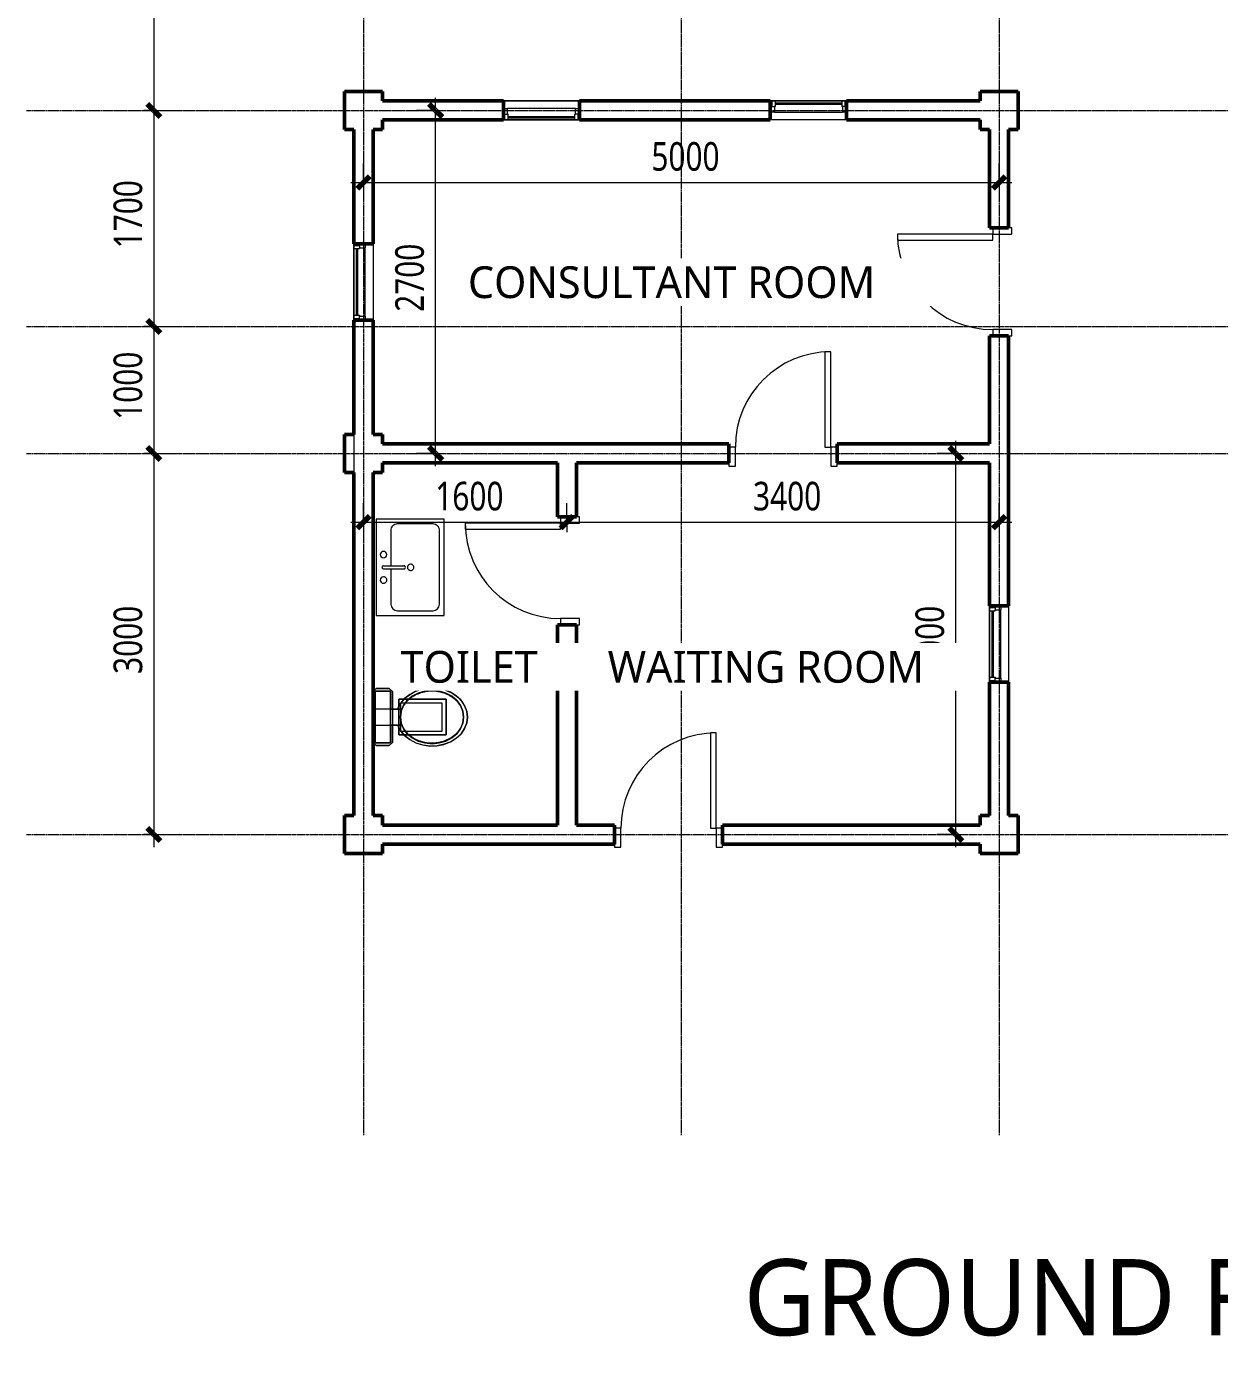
# Model space of a CAD drawing. Header units: millimetres. Extents: x -8020 to 13669, y -8823 to 13074.
# Drawn here: x -8020 to 1364, y -6470 to 3982 of the extents above; entities that cross this region are included whole.
import ezdxf

# ---------------------------------------------------------------- set-up
doc = ezdxf.new("R2010")
doc.units = ezdxf.units.MM
doc.linetypes.add('Grid Line 12_5mm', pattern=[21.5, 12.5, -3, 3, -3])
for name, color, linetype, lineweight in [('A-ANNO-DIMS', 211, 'Continuous', 9), ('A-ANNO-DIMS-100', 211, 'Continuous', 9), ('A-DOOR', 31, 'Continuous', 15), ('A-DOOR-FRAM', 31, 'Continuous', 18), ('A-GLAZ', 151, 'Continuous', 15), ('A-WALL', 113, 'Continuous', 15), ('G-ANNO-TEXT', 231, 'Continuous', 9), ('P-SANR-FIXT', 6, 'Continuous', 9), ('S-GRID', 1, 'Continuous', 9)]:
    doc.layers.add(name, color=color, linetype=linetype, lineweight=lineweight)
doc.styles.add('Trebuchet MS_4', font='trebuc.ttf', dxfattribs={"width": 0.8, "height": 225})
doc.styles.add('Trebuchet MS_5', font='trebuc.ttf', dxfattribs={"height": 250})
doc.styles.add('Trebuchet MS_6', font='trebuc.ttf', dxfattribs={"height": 600})
doc.dimstyles.new('Linear_-_2_25mm_Trebuchet_MS', dxfattribs={"dimscale": 304.8, "dimtxt": 231.963954, "dimasz": 0.328084, "dimexe": 0.492126, "dimexo": 0.492126, "dimgap": 0.098425, "dimtad": 1, "dimdec": 0, "dimzin": 0, "dimdsep": 46, "dimtxsty": 'Trebuchet MS_4', "dimblk1": 'OBLIQUE', "dimblk2": 'OBLIQUE', "dimsah": 1, "dimcen": 0.09, "dimdle": 0.328084, "dimazin": 0, "dimtfac": 1, "dimtdec": 4, "dimtix": 1, "dimtmove": 0, "dimatfit": 3, "dimfxl": 1, "dimtvp": 1, "dimtolj": 1, "dimtzin": 0, "dimarcsym": 2})

# ---------------------------------------------------------------- blocks, each defined once
blk = doc.blocks.new('M_Door-Passage-Single-Vision_Lite - 750 x 2000mm-1696654-L1 - Architectural')
at = {"layer": 'A-DOOR', "lineweight": 18}
for p, q in [((375, 806.35), (330, 806.35)), ((330, 806.35), (330, 56.35)), ((375, 56.35), (375, 806.35)), ((330, 56.35), (375, 56.35))]:
    blk.add_line(p, q, dxfattribs=at)
at = {"layer": 'A-DOOR', "lineweight": 9}
blk.add_arc((375, 56.35), 750, 90, 180, dxfattribs=at)
at = {"layer": 'A-DOOR-FRAM'}
for p, q in [((-375, 56.35), (-425, 56.35)), ((-425, 56.35), (-425, -93.65)), ((-375, -93.65), (-375, 56.35)), ((375, 56.35), (375, -93.65)), ((425, 56.35), (375, 56.35)), ((425, -93.65), (425, 56.35)), ((-425, -93.65), (-375, -93.65)), ((375, -93.65), (425, -93.65))]:
    blk.add_line(p, q, dxfattribs=at)
blk = doc.blocks.new('M_Window-Fixed - 600 x 900mm-1696655-L1 - Architectural')
at = {"layer": 'A-GLAZ'}
for p, q in [((-300, 75), (300, 75)), ((300, -75), (-300, -75))]:
    blk.add_line(p, q, dxfattribs=at)
at = {"layer": 'A-GLAZ', "lineweight": 18}
for p, q in [((-300, -75), (-300, 75)), ((-261.9, 75), (-300, 75)), ((-287.3, 75), (-287.3, 30.55)), ((-287.3, 30.55), (-268.25, 30.55)), ((-261.9, 30.55), (-268.25, 30.55)), ((-268.25, 30.55), (-268.25, -13.9)), ((-261.9, 75), (-261.9, 30.55)), ((261.9, 75), (261.9, 30.55)), ((300, 75), (261.9, 75)), ((261.9, 30.55), (268.25, 30.55)), ((268.25, 30.55), (268.25, -13.9)), ((287.3, 30.55), (268.25, 30.55)), ((287.3, 75), (287.3, 30.55)), ((300, 75), (300, -75)), ((-268.25, -13.9), (-300, -13.9)), ((300, -13.9), (268.25, -13.9))]:
    blk.add_line(p, q, dxfattribs=at)
at = {"layer": 'A-GLAZ', "lineweight": 9}
for p, q in [((261.9, 75), (-261.9, 75)), ((-268.25, -13.9), (268.25, -13.9))]:
    blk.add_line(p, q, dxfattribs=at)
at = {"layer": 'A-GLAZ', "lineweight": 35}
blk.add_line((261.9, 52.775), (-261.9, 52.775), dxfattribs=at)
blk = doc.blocks.new('M_Water Closet - Flush Tank - Private - 6_1 Lpf-1532501-L1 - Architectural')
at = {"layer": 'P-SANR-FIXT'}
for p, q in [((0, 200), (25, 225)), ((25, 225), (0, 200)), ((25, 225), (127, 225)), ((127, 225), (25, 225)), ((127, 225), (152, 200)), ((152, 200), (127, 225)), ((0, -200), (0, 200)), ((0, 200), (0, -200)), ((137, 203), (16, 203)), ((16, 203), (16, -203)), ((16, 203), (137, 203)), ((16, 63), (16, 203)), ((137, -203), (137, 203)), ((137, 203), (137, 63)), ((152, 200), (152, -200)), ((152, -200), (152, 200)), ((203, -140), (203, 140)), ((203, 140), (574, 140)), ((574, 140), (203, 140)), ((203, 140), (203, -140)), ((216, 110), (216, 106)), ((219, 110), (216, 110)), ((216, 110), (216, -110)), ((543, 110), (216, 110)), ((216, 106), (216, 63)), ((255, 110), (219, 110)), ((543, -110), (543, 110)), ((543, -110), (543, 110)), ((574, 140), (574, -140)), ((574, -140), (574, 140)), ((137, 63), (16, 63)), ((216, 63), (16, 63)), ((16, 63), (16, -64)), ((137, -64), (137, 63)), ((137, 63), (195, 63)), ((195, 63), (216, 63)), ((216, 63), (216, -64)), ((16, -203), (16, -64)), ((16, -64), (137, -64)), ((16, -64), (216, -64)), ((137, -64), (137, -203)), ((195, -64), (137, -64)), ((216, -64), (195, -64)), ((216, -64), (216, -106)), ((25, -225), (0, -200)), ((0, -200), (25, -225)), ((16, -203), (137, -203)), ((137, -203), (16, -203)), ((152, -200), (127, -225)), ((127, -225), (152, -200)), ((574, -140), (203, -140)), ((203, -140), (574, -140)), ((216, -106), (216, -110)), ((216, -110), (219, -110)), ((216, -110), (543, -110)), ((219, -110), (255, -110)), ((127, -225), (25, -225)), ((25, -225), (127, -225))]:
    blk.add_line(p, q, dxfattribs=at)
at = {"layer": 'P-SANR-FIXT', "flags": 128}
for points in [[(743, 0), (737, 46), (720, 91), (692, 132), (655, 167), (609, 195), (558, 215), (503, 226), (446, 228), (390, 220), (336, 204), (289, 178), (248, 146), (216, 107), (195, 63)], [(215, 0), (221, 47), (239, 91), (269, 131), (308, 164), (356, 189), (408, 204), (464, 210), (519, 204), (572, 189), (619, 164), (658, 131), (688, 91), (706, 47), (712, 0)], [(712, 0), (706, 47), (688, 91), (658, 131), (619, 164), (572, 189), (519, 204), (464, 210), (408, 204), (356, 189), (308, 164), (269, 131), (239, 91), (221, 47), (215, 0)], [(219, 110), (248, 146), (286, 176), (329, 200), (377, 217), (429, 227), (481, 228), (533, 221), (583, 207), (628, 185), (667, 156), (699, 122), (723, 84), (738, 43), (743, 0)], [(195, 63), (204, 85), (216, 106)], [(219, 110), (217, 108), (216, 106)], [(195, -64), (216, -107), (248, -146), (289, -178), (336, -204), (390, -220), (446, -228), (503, -226), (558, -215), (609, -195), (655, -167), (692, -132), (720, -91), (737, -46), (743, 0)], [(216, -106), (204, -85), (195, -64)], [(712, 0), (706, -47), (688, -91), (658, -131), (619, -164), (572, -189), (519, -204), (464, -210), (408, -204), (356, -189), (308, -164), (269, -131), (239, -91), (221, -47), (215, 0)], [(215, 0), (221, -47), (239, -91), (269, -131), (308, -164), (356, -189), (408, -204), (464, -210), (519, -204), (572, -189), (619, -164), (658, -131), (688, -91), (706, -47), (712, 0)], [(743, 0), (737, -46), (720, -90), (693, -131), (656, -166), (611, -194), (560, -214), (505, -226), (449, -228), (393, -221), (340, -205), (292, -180), (251, -148), (219, -110)], [(216, -106), (217, -108), (219, -110)]]:
    blk.add_lwpolyline(points, dxfattribs=at)
at = {"layer": 'P-SANR-FIXT'}
for points in [[(712, 0), (712, 9), (711, 26), (705, 51), (696, 75), (683, 97), (667, 118), (649, 136), (629, 152), (607, 166), (584, 178), (560, 188), (536, 195), (510, 200), (485, 203), (459, 204), (433, 202), (408, 198), (383, 193), (358, 184), (334, 174), (312, 162), (291, 147), (271, 130), (260, 117), (255, 110)], [(255, -110), (260, -117), (271, -130), (291, -147), (312, -162), (334, -174), (358, -184), (383, -193), (408, -198), (433, -202), (459, -204), (485, -203), (510, -200), (536, -195), (560, -188), (584, -178), (607, -166), (629, -152), (649, -136), (667, -118), (683, -97), (696, -75), (705, -51), (711, -26), (712, -9), (712, 0)]]:
    blk.add_open_spline(points, degree=3, dxfattribs=at)
for points, knots in [([(543, 110), (536, 110), (522, 110), (493, 110), (456, 110), (412, 110), (367, 110), (331, 110), (305, 110), (288, 110), (274, 110), (265, 110), (259, 110), (256, 110), (255, 110), (255, 110)], [-1, -1, -1, -1, -0.941667, -0.883333, -0.766667, -0.65, -0.533333, -0.4, -0.333333, -0.266667, -0.2, -0.133333, -0.1, -0.066667, 0, 0, 0, 0]), ([(255, -110), (255, -110), (255, -110), (258, -110), (261, -110), (265, -110), (270, -110), (275, -110), (281, -110), (287, -110), (295, -110), (302, -110), (310, -110), (319, -110), (331, -110), (355, -110), (393, -110), (443, -110), (485, -110), (519, -110), (535, -110), (543, -110)], [-1, -1, -1, -1, -0.941667, -0.9125, -0.883333, -0.854167, -0.825, -0.795833, -0.766667, -0.7375, -0.708333, -0.679167, -0.65, -0.620833, -0.591667, -0.533333, -0.4, -0.266667, -0.133333, -0.066667, 0, 0, 0, 0])]:
    blk.add_open_spline(points, degree=3, knots=knots, dxfattribs=at)
blk = doc.blocks.new('M_Sink Kitchen-Single - 760 x 535mm-1436930-L1 - Architectural')
at = {"layer": 'P-SANR-FIXT'}
for p, q in [((396, 270), (-364, 270)), ((-364, 270), (-364, -265)), ((3, 213), (3, 53)), ((28, 213), (28, 53)), ((396, -265), (396, 270)), ((-326, 105), (-326, -176)), ((3, 156), (-275, 156)), ((307, 156), (28, 156)), ((358, -176), (358, 105)), ((-364, -265), (396, -265)), ((-275, -227), (307, -227))]:
    blk.add_line(p, q, dxfattribs=at)
for centre, radius, start, end in [((-84, 213), 25.4, 360, 180), ((-84, 213), 25.4, 180, 0), ((16, 213), 12.7, 360, 180), ((116, 213), 25.4, 360, 180), ((116, 213), 25.4, 180, 360), ((-275, 105), 50.8, 90, 180), ((307, 105), 50.8, 360, 90), ((16, 0), 25.4, 360, 180), ((16, 0), 25.4, 180, 0), ((16, 53), 12.7, 180, 0), ((-275, -176), 50.8, 180, 270), ((307, -176), 50.8, 270, 0)]:
    blk.add_arc(centre, radius, start, end, dxfattribs=at)
blk = doc.blocks.new('DIMBLOCK12-L1 - Architectural')
at = {"layer": 'A-ANNO-DIMS-100'}
for p, q in [((-5369, 81), (-5369, 231)), ((-3769, 81), (-3769, 231)), ((-5469, 81), (-3669, 81)), ((-5369, 81), (-5369, 2)), ((-3769, 81), (-3769, 2))]:
    blk.add_line(p, q, dxfattribs=at)
at = {"layer": 'A-ANNO-DIMS-100', "lineweight": 70}
for p, q in [((-5369, 81), (-5319, 131)), ((-3769, 81), (-3719, 131)), ((-5369, 81), (-5419, 31)), ((-3769, 81), (-3819, 31))]:
    blk.add_line(p, q, dxfattribs=at)
at = {"layer": 'A-ANNO-DIMS-100', "color": 0, "insert": (-4805, 399), "char_height": 225, "width": 566.15, "attachment_point": 1, "line_spacing_factor": 1.048425, "style": 'Trebuchet MS_4'}
blk.add_mtext('1600', dxfattribs=at)
blk = doc.blocks.new('_Oblique')
at = {"color": 0, "linetype": 'ByBlock', "lineweight": -2}
blk.add_line((-0.5, -0.5), (0.5, 0.5), dxfattribs=at)
blk = doc.blocks.new('DIMBLOCK13-L1 - Architectural')
at = {"layer": 'A-ANNO-DIMS-100'}
for p, q in [((-3769, 81), (-3769, 231)), ((-369, 81), (-369, 231)), ((-3869, 81), (-269, 81)), ((-3769, 81), (-3769, 2)), ((-369, 81), (-369, 2))]:
    blk.add_line(p, q, dxfattribs=at)
at = {"layer": 'A-ANNO-DIMS-100', "lineweight": 70}
for p, q in [((-3769, 81), (-3719, 131)), ((-369, 81), (-319, 131)), ((-3769, 81), (-3819, 31)), ((-369, 81), (-419, 31))]:
    blk.add_line(p, q, dxfattribs=at)
at = {"layer": 'A-ANNO-DIMS-100', "color": 0, "insert": (-2305, 399), "char_height": 225, "width": 566.15, "attachment_point": 1, "line_spacing_factor": 1.048425, "style": 'Trebuchet MS_4'}
blk.add_mtext('3400', dxfattribs=at)
blk = doc.blocks.new('DIMBLOCK14-L1 - Architectural')
at = {"layer": 'A-ANNO-DIMS-100', "lineweight": 70}
for p, q in [((-710, 622), (-760, 672)), ((-710, 622), (-660, 572)), ((-710, -2378), (-760, -2328)), ((-710, -2378), (-660, -2428))]:
    blk.add_line(p, q, dxfattribs=at)
at = {"layer": 'A-ANNO-DIMS-100'}
for p, q in [((-710, -2478), (-710, 722)), ((-710, 622), (-860, 622)), ((-710, 622), (-630, 622)), ((-710, -2378), (-860, -2378)), ((-710, -2378), (-630, -2378))]:
    blk.add_line(p, q, dxfattribs=at)
at = {"layer": 'A-ANNO-DIMS-100', "color": 0, "insert": (-1028, -1113), "char_height": 225, "width": 566.15, "attachment_point": 1, "rotation": 90, "line_spacing_factor": 1.048425, "style": 'Trebuchet MS_4'}
blk.add_mtext('3000', dxfattribs=at)
blk = doc.blocks.new('DIMBLOCK15-L1 - Architectural')
at = {"layer": 'A-ANNO-DIMS-100', "lineweight": 70}
for p, q in [((-4802, 3322), (-4852, 3372)), ((-4802, 3322), (-4752, 3272)), ((-4802, 622), (-4852, 672)), ((-4802, 622), (-4752, 572))]:
    blk.add_line(p, q, dxfattribs=at)
at = {"layer": 'A-ANNO-DIMS-100'}
for p, q in [((-4802, 522), (-4802, 3422)), ((-4802, 3322), (-4952, 3322)), ((-4802, 3322), (-4723, 3322)), ((-4802, 622), (-4952, 622)), ((-4802, 622), (-4723, 622))]:
    blk.add_line(p, q, dxfattribs=at)
at = {"layer": 'A-ANNO-DIMS-100', "color": 0, "insert": (-5120, 1737), "char_height": 225, "width": 566.15, "attachment_point": 1, "rotation": 90, "line_spacing_factor": 1.048425, "style": 'Trebuchet MS_4'}
blk.add_mtext('2700', dxfattribs=at)
blk = doc.blocks.new('DIMBLOCK16-L1 - Architectural')
at = {"layer": 'A-ANNO-DIMS-100'}
for p, q in [((-5369, 2755), (-5369, 2905)), ((-369, 2755), (-369, 2905)), ((-5469, 2755), (-269, 2755)), ((-5369, 2755), (-5369, 2675)), ((-369, 2755), (-369, 2675))]:
    blk.add_line(p, q, dxfattribs=at)
at = {"layer": 'A-ANNO-DIMS-100', "lineweight": 70}
for p, q in [((-5369, 2755), (-5419, 2705)), ((-5369, 2755), (-5319, 2805)), ((-369, 2755), (-419, 2705)), ((-369, 2755), (-319, 2805))]:
    blk.add_line(p, q, dxfattribs=at)
at = {"layer": 'A-ANNO-DIMS-100', "color": 0, "insert": (-3105, 3073), "char_height": 225, "width": 566.15, "attachment_point": 1, "line_spacing_factor": 1.048425, "style": 'Trebuchet MS_4'}
blk.add_mtext('5000', dxfattribs=at)
blk = doc.blocks.new('DIMBLOCK24-L1 - Architectural')
at = {"layer": 'A-ANNO-DIMS-100', "lineweight": 70}
for p, q in [((-7018, 5322), (-7068, 5372)), ((-7018, 5322), (-6968, 5272)), ((-7018, 3322), (-7068, 3372)), ((-7018, 3322), (-6968, 3272))]:
    blk.add_line(p, q, dxfattribs=at)
at = {"layer": 'A-ANNO-DIMS-100'}
for p, q in [((-7018, 5322), (-7097, 5322)), ((-7018, 5322), (-7018, 3322)), ((-7018, 5322), (-6868, 5322)), ((-7018, 3322), (-7097, 3322)), ((-7018, 3322), (-6868, 3322))]:
    blk.add_line(p, q, dxfattribs=at)
at = {"layer": 'A-ANNO-DIMS-100', "color": 0, "insert": (-7336, 4087), "char_height": 225, "width": 566.15, "attachment_point": 1, "rotation": 90, "line_spacing_factor": 1.048425, "style": 'Trebuchet MS_4'}
blk.add_mtext('2000', dxfattribs=at)
blk = doc.blocks.new('DIMBLOCK25-L1 - Architectural')
at = {"layer": 'A-ANNO-DIMS-100', "lineweight": 70}
for p, q in [((-7018, 3322), (-7068, 3372)), ((-7018, 3322), (-6968, 3272)), ((-7018, 1622), (-7068, 1672)), ((-7018, 1622), (-6968, 1572))]:
    blk.add_line(p, q, dxfattribs=at)
at = {"layer": 'A-ANNO-DIMS-100'}
for p, q in [((-7018, 3322), (-7097, 3322)), ((-7018, 3322), (-7018, 1622)), ((-7018, 3322), (-6868, 3322)), ((-7018, 1622), (-7097, 1622)), ((-7018, 1622), (-6868, 1622))]:
    blk.add_line(p, q, dxfattribs=at)
at = {"layer": 'A-ANNO-DIMS-100', "color": 0, "insert": (-7336, 2237), "char_height": 225, "width": 566.15, "attachment_point": 1, "rotation": 90, "line_spacing_factor": 1.048425, "style": 'Trebuchet MS_4'}
blk.add_mtext('1700', dxfattribs=at)
blk = doc.blocks.new('DIMBLOCK26-L1 - Architectural')
at = {"layer": 'A-ANNO-DIMS-100', "lineweight": 70}
for p, q in [((-7018, 1622), (-7068, 1672)), ((-7018, 1622), (-6968, 1572)), ((-7018, 622), (-7068, 672)), ((-7018, 622), (-6968, 572))]:
    blk.add_line(p, q, dxfattribs=at)
at = {"layer": 'A-ANNO-DIMS-100'}
for p, q in [((-7018, 1622), (-7097, 1622)), ((-7018, 1622), (-7018, 622)), ((-7018, 1622), (-6868, 1622)), ((-7018, 622), (-7097, 622)), ((-7018, 622), (-6868, 622))]:
    blk.add_line(p, q, dxfattribs=at)
at = {"layer": 'A-ANNO-DIMS-100', "color": 0, "insert": (-7336, 887), "char_height": 225, "width": 566.15, "attachment_point": 1, "rotation": 90, "line_spacing_factor": 1.048425, "style": 'Trebuchet MS_4'}
blk.add_mtext('1000', dxfattribs=at)
blk = doc.blocks.new('DIMBLOCK27-L1 - Architectural')
at = {"layer": 'A-ANNO-DIMS-100', "lineweight": 70}
for p, q in [((-7018, 622), (-7068, 672)), ((-7018, 622), (-6968, 572)), ((-7018, -2378), (-7068, -2328)), ((-7018, -2378), (-6968, -2428))]:
    blk.add_line(p, q, dxfattribs=at)
at = {"layer": 'A-ANNO-DIMS-100'}
for p, q in [((-7018, 622), (-7097, 622)), ((-7018, 622), (-7018, -2478)), ((-7018, 622), (-6868, 622)), ((-7018, -2378), (-7097, -2378)), ((-7018, -2378), (-6868, -2378))]:
    blk.add_line(p, q, dxfattribs=at)
at = {"layer": 'A-ANNO-DIMS-100', "color": 0, "insert": (-7336, -1113), "char_height": 225, "width": 566.15, "attachment_point": 1, "rotation": 90, "line_spacing_factor": 1.048425, "style": 'Trebuchet MS_4'}
blk.add_mtext('3000', dxfattribs=at)

msp = doc.modelspace()

# ---------------------------------------------------------------- linework, layer by layer
at = {"layer": 'A-WALL', "lineweight": 50}
for p, q in [((-5219.5, 3472.4), (-5519.5, 3472.4)), ((-5519.5, 3472.4), (-5519.5, 3172.4)), ((-5219.5, 3397.4), (-5219.5, 3472.4)), ((-219.5, 3472.4), (-519.5, 3472.4)), ((-519.5, 3472.4), (-519.5, 3397.4)), ((-219.5, 3172.4), (-219.5, 3472.4)), ((-4269.5, 3397.4), (-5219.5, 3397.4)), ((-4269.5, 3247.4), (-4269.5, 3397.4)), ((-2169.5, 3397.4), (-3669.5, 3397.4)), ((-3669.5, 3397.4), (-3669.5, 3247.4)), ((-2169.5, 3247.4), (-2169.5, 3397.4)), ((-519.5, 3397.4), (-1569.5, 3397.4)), ((-1569.5, 3397.4), (-1569.5, 3247.4)), ((-5219.5, 3247.4), (-4269.5, 3247.4)), ((-5219.5, 3172.4), (-5219.5, 3247.4)), ((-3669.5, 3247.4), (-2169.5, 3247.4)), ((-1569.5, 3247.4), (-519.5, 3247.4)), ((-519.5, 3247.4), (-519.5, 3172.4)), ((-5519.5, 3172.4), (-5444.5, 3172.4)), ((-5444.5, 3172.4), (-5444.5, 2272.4)), ((-5294.5, 2272.4), (-5294.5, 3172.4)), ((-5294.5, 3172.4), (-5219.5, 3172.4)), ((-519.5, 3172.4), (-444.5, 3172.4)), ((-444.5, 3172.4), (-444.5, 2397.4)), ((-294.5, 2397.4), (-294.5, 3172.4)), ((-294.5, 3172.4), (-219.5, 3172.4)), ((-444.5, 2397.4), (-294.5, 2397.4)), ((-5444.5, 2272.4), (-5294.5, 2272.4)), ((-5294.5, 1672.4), (-5444.5, 1672.4)), ((-5444.5, 1672.4), (-5444.5, 772.4)), ((-5294.5, 772.4), (-5294.5, 1672.4)), ((-444.5, 1547.4), (-444.5, 697.4)), ((-294.5, 1547.4), (-444.5, 1547.4)), ((-294.5, -577.6), (-294.5, 1547.4)), ((-5519.5, 772.4), (-5519.5, 472.4)), ((-5444.5, 772.4), (-5519.5, 772.4)), ((-5219.5, 772.4), (-5294.5, 772.4)), ((-5219.5, 697.4), (-5219.5, 772.4)), ((-2494.5, 697.4), (-5219.5, 697.4)), ((-2494.5, 547.4), (-2494.5, 697.4)), ((-444.5, 697.4), (-1644.5, 697.4)), ((-1644.5, 697.4), (-1644.5, 547.4)), ((-5219.5, 547.4), (-3844.5, 547.4)), ((-5219.5, 472.4), (-5219.5, 547.4)), ((-3844.5, 547.4), (-3844.5, 122.4)), ((-3694.5, 547.4), (-2494.5, 547.4)), ((-3694.5, 122.4), (-3694.5, 547.4)), ((-1644.5, 547.4), (-444.5, 547.4)), ((-444.5, 547.4), (-444.5, -577.6)), ((-5519.5, 472.4), (-5444.5, 472.4)), ((-5444.5, 472.4), (-5444.5, -2227.6)), ((-5294.5, -2227.6), (-5294.5, 472.4)), ((-5294.5, 472.4), (-5219.5, 472.4)), ((-3844.5, 122.4), (-3694.5, 122.4)), ((-444.5, -577.6), (-294.5, -577.6)), ((-3844.5, -727.6), (-3844.5, -2302.6)), ((-3694.5, -727.6), (-3844.5, -727.6)), ((-3694.5, -2302.6), (-3694.5, -727.6)), ((-444.5, -1177.6), (-444.5, -2227.6)), ((-294.5, -1177.6), (-444.5, -1177.6)), ((-294.5, -2227.6), (-294.5, -1177.6)), ((-5519.5, -2227.6), (-5519.5, -2527.6)), ((-5444.5, -2227.6), (-5519.5, -2227.6)), ((-5219.5, -2227.6), (-5294.5, -2227.6)), ((-5219.5, -2302.6), (-5219.5, -2227.6)), ((-519.5, -2227.6), (-519.5, -2302.6)), ((-444.5, -2227.6), (-519.5, -2227.6)), ((-219.5, -2227.6), (-294.5, -2227.6)), ((-219.5, -2527.6), (-219.5, -2227.6)), ((-3844.5, -2302.6), (-5219.5, -2302.6)), ((-3394.5, -2302.6), (-3694.5, -2302.6)), ((-3394.5, -2452.6), (-3394.5, -2302.6)), ((-519.5, -2302.6), (-2544.5, -2302.6)), ((-2544.5, -2302.6), (-2544.5, -2452.6)), ((-5219.5, -2452.6), (-3394.5, -2452.6)), ((-5219.5, -2527.6), (-5219.5, -2452.6)), ((-2544.5, -2452.6), (-519.5, -2452.6)), ((-519.5, -2452.6), (-519.5, -2527.6)), ((-5519.5, -2527.6), (-5219.5, -2527.6)), ((-519.5, -2527.6), (-219.5, -2527.6))]:
    msp.add_line(p, q, dxfattribs=at)
at = {"layer": 'A-WALL'}
for p, q in [((-5519.5, 3172.4), (-5519.5, 3472.4)), ((-5519.5, 3472.4), (-5219.5, 3472.4)), ((-5219.5, 3472.4), (-5219.5, 3397.4)), ((-519.5, 3397.4), (-519.5, 3472.4)), ((-519.5, 3472.4), (-219.5, 3472.4)), ((-219.5, 3472.4), (-219.5, 3172.4)), ((-1569.5, 3397.4), (-4269.5, 3397.4)), ((-5219.5, 3247.4), (-5219.5, 3172.4)), ((-1569.5, 3247.4), (-4269.5, 3247.4)), ((-519.5, 3172.4), (-519.5, 3247.4)), ((-5444.5, 3172.4), (-5519.5, 3172.4)), ((-5219.5, 3172.4), (-5294.5, 3172.4)), ((-444.5, 3172.4), (-519.5, 3172.4)), ((-219.5, 3172.4), (-294.5, 3172.4)), ((-5444.5, 1672.4), (-5444.5, 2272.4)), ((-5294.5, 2272.4), (-5294.5, 1672.4)), ((-5519.5, 472.4), (-5519.5, 772.4)), ((-5519.5, 772.4), (-5444.5, 772.4)), ((-5444.5, 772.4), (-5444.5, 472.4)), ((-5219.5, 772.4), (-5294.5, 772.4)), ((-5219.5, 772.4), (-5219.5, 697.4)), ((-5219.5, 547.4), (-5219.5, 472.4)), ((-5444.5, 472.4), (-5519.5, 472.4)), ((-5219.5, 472.4), (-5294.5, 472.4)), ((-444.5, -1177.6), (-444.5, -577.6)), ((-294.5, -577.6), (-294.5, -1177.6)), ((-5519.5, -2527.6), (-5519.5, -2227.6)), ((-5519.5, -2227.6), (-5444.5, -2227.6)), ((-5294.5, -2227.6), (-5219.5, -2227.6)), ((-5219.5, -2227.6), (-5219.5, -2302.6)), ((-519.5, -2302.6), (-519.5, -2227.6)), ((-519.5, -2227.6), (-444.5, -2227.6)), ((-219.5, -2227.6), (-294.5, -2227.6)), ((-219.5, -2227.6), (-219.5, -2527.6)), ((-5219.5, -2452.6), (-5219.5, -2527.6)), ((-519.5, -2527.6), (-519.5, -2452.6)), ((-5219.5, -2527.6), (-5519.5, -2527.6)), ((-219.5, -2527.6), (-519.5, -2527.6))]:
    msp.add_line(p, q, dxfattribs=at)
at = {"layer": 'S-GRID', "linetype": 'Grid Line 12_5mm'}
for p, q in [((-5369.5, 11773.9), (-5369.5, -4744.3)), ((-2869.5, 11773.9), (-2869.5, -4744.3)), ((-369.5, 11773.9), (-369.5, -4744.3)), ((-8020.2, 3322.4), (12038.8, 3322.4)), ((-8020.2, 1622.4), (12038.8, 1622.4)), ((-8020.2, 622.4), (12038.8, 622.4)), ((-8020.2, -2377.6), (12038.8, -2377.6))]:
    msp.add_line(p, q, dxfattribs=at)

# ---------------------------------------------------------------- block references
at = {"layer": 'A-DOOR-FRAM', "rotation": 89.99999999999991}
for p in [(-363.1, 1972.4), (-3763.1, -302.6)]:
    msp.add_blockref('M_Door-Passage-Single-Vision_Lite - 750 x 2000mm-1696654-L1 - Architectural', p, dxfattribs=at)
at = {"layer": 'A-DOOR-FRAM'}
for p in [(-2069.5, 616.1), (-2969.5, -2383.9)]:
    msp.add_blockref('M_Door-Passage-Single-Vision_Lite - 750 x 2000mm-1696654-L1 - Architectural', p, dxfattribs=at)
at = {"layer": 'A-GLAZ'}
for p, rotation in [((-3969.5, 3322.4), 180), ((-5369.5, 1972.4), 89.99999999999991), ((-369.5, -877.6), 89.99999999999991)]:
    msp.add_blockref('M_Window-Fixed - 600 x 900mm-1696655-L1 - Architectural', p, dxfattribs=dict(at, rotation=rotation))
msp.add_blockref('M_Window-Fixed - 600 x 900mm-1696655-L1 - Architectural', (-1869.5, 3322.4), dxfattribs=at)
at = {"layer": 'P-SANR-FIXT', "rotation": 89.99999999999973}
msp.add_blockref('M_Sink Kitchen-Single - 760 x 535mm-1436930-L1 - Architectural', (-4998.9, -290.2), dxfattribs=at)
at = {"layer": 'P-SANR-FIXT'}
msp.add_blockref('M_Water Closet - Flush Tank - Private - 6_1 Lpf-1532501-L1 - Architectural', (-5294.5, -1452.6), dxfattribs=at)

# ---------------------------------------------------------------- texts
at = {"layer": 'G-ANNO-TEXT', "color": 7, "insert": (-2380.4, -5719.7), "char_height": 600, "width": 9964.976, "attachment_point": 1, "style": 'Trebuchet MS_6', "bg_fill": 3, "box_fill_scale": 1.25, "bg_fill_color": 256, "bg_fill_true_color": 13158600, "bg_fill_transparency": 0}
msp.add_mtext('GROUND FLOOR PLAN', dxfattribs=at)

# ---------------------------------------------------------------- dimensions: what is measured, and where the dimension line sits
at = {"layer": 'A-ANNO-DIMS'}
for base, p1, p2, override, picture, middle in [((-7017.6, 3322.4), (-6946.9, 5322.4), (-6946.9, 3322.4), {"dimpost": '<>', "dimfxl": 2000}, 'DIMBLOCK24-L1 - Architectural', (-7162.1, 4322.4)), ((-7017.6, 1622.4), (-6946.9, 3322.4), (-6946.9, 1622.4), {"dimpost": '<>', "dimfxl": 1700}, 'DIMBLOCK25-L1 - Architectural', (-7162.1, 2472.4)), ((-4802.1, 3322.4), (-4872.8, 622.4), (-4872.8, 3322.4), {"dimpost": '<>', "dimfxl": 2700}, 'DIMBLOCK15-L1 - Architectural', (-4946.5, 1972.4)), ((-7017.6, 622.4), (-6946.9, 1622.4), (-6946.9, 622.4), {"dimpost": '<>', "dimfxl": 1000}, 'DIMBLOCK26-L1 - Architectural', (-7162.1, 1122.4)), ((-7017.6, -2377.6), (-6946.9, 622.4), (-6946.9, -2377.6), {"dimpost": '<>', "dimfxl": 3000}, 'DIMBLOCK27-L1 - Architectural', (-7162.1, -877.6)), ((-709.7, 622.4), (-780.5, -2377.6), (-780.5, 622.4), {"dimpost": '<>', "dimfxl": 3000}, 'DIMBLOCK14-L1 - Architectural', (-854.2, -877.6))]:
    dim = msp.add_linear_dim(base=base, p1=p1, p2=p2, angle=90, dimstyle='Linear_-_2_25mm_Trebuchet_MS', override=override, dxfattribs=at)
    dim.commit()
    dim.dimension.update_dxf_attribs({"geometry": picture, "text_midpoint": middle})
for base, p1, p2, override, picture, middle in [((-369.5, 2754.8), (-5369.5, 2825.5), (-369.5, 2825.5), {"dimpost": '<>', "dimfxl": 5000}, 'DIMBLOCK16-L1 - Architectural', (-2869.5, 2899.2)), ((-3769.5, 81.4), (-5369.5, 152.1), (-3769.5, 152.1), {"dimpost": '<>', "dimfxl": 1600}, 'DIMBLOCK12-L1 - Architectural', (-4569.5, 226.2)), ((-369.5, 81.4), (-3769.5, 152.1), (-369.5, 152.1), {"dimpost": '<>', "dimfxl": 3400}, 'DIMBLOCK13-L1 - Architectural', (-2069.5, 225.8))]:
    dim = msp.add_linear_dim(base=base, p1=p1, p2=p2, dimstyle='Linear_-_2_25mm_Trebuchet_MS', override=override, dxfattribs=at)
    dim.commit()
    dim.dimension.update_dxf_attribs({"geometry": picture, "text_midpoint": middle})

# ---------------------------------------------------------------- next in the draw order: texts
at = {"layer": 'G-ANNO-TEXT', "color": 7, "char_height": 250, "attachment_point": 1, "style": 'Trebuchet MS_5', "bg_fill": 3, "box_fill_scale": 1.25, "bg_fill_color": 256, "bg_fill_true_color": 13158600, "bg_fill_transparency": 0}
for s, insert, width in [('CONSULTANT ROOM', (-4548.3, 2095.2), 3783.965), ('TOILET', (-5077.9, -932.5), 1346.835), ('WAITING ROOM', (-3449, -932.5), 2918.142)]:
    msp.add_mtext(s, dxfattribs=dict(at, insert=insert, width=width))

doc.saveas('drawing.dxf')
